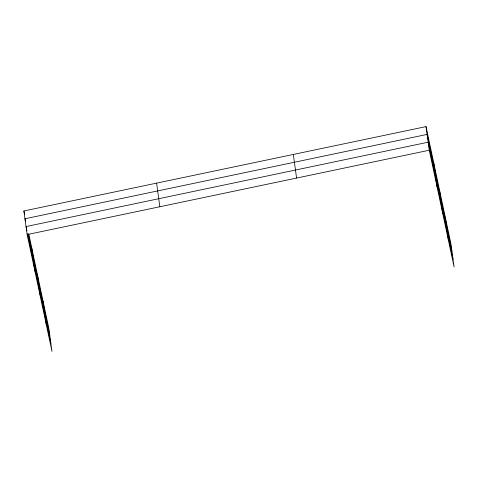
<?xml version="1.0" encoding="UTF-8"?>
<svg xmlns="http://www.w3.org/2000/svg" width="478" height="478" viewBox="0 0 478 478"><rect width="100%" height="100%" fill="white"/><g stroke="black" fill="none" stroke-linecap="round" stroke-linejoin="round"><path stroke-width="0.72" d="M28.8 234.011L48.726 327.771L51.971 351.39L27.144 234.584L23.9 210.965L426.029 126.61L450.856 243.416L454.1 267.035L429.274 150.229L426.029 126.61M27.144 234.584L429.274 150.229M451.931 251.207L427.099 134.408L24.97 218.763L25.579 221.643M453.001 259.004L428.169 142.199L26.039 226.554L26.959 230.874M23.9 210.965L24.665 214.568M28.184 233.885L49.796 335.562M27.569 233.754L50.865 343.359M445.239 216.988L448.484 240.607M439.455 189.76L442.694 213.379M433.839 163.333L437.077 186.952M293.331 154.448L296.569 178.067M156.605 183.128L159.843 206.747M43.11 301.343L46.354 324.962M37.326 274.115L40.564 297.734M31.703 247.688L34.948 271.313"/></g></svg>
